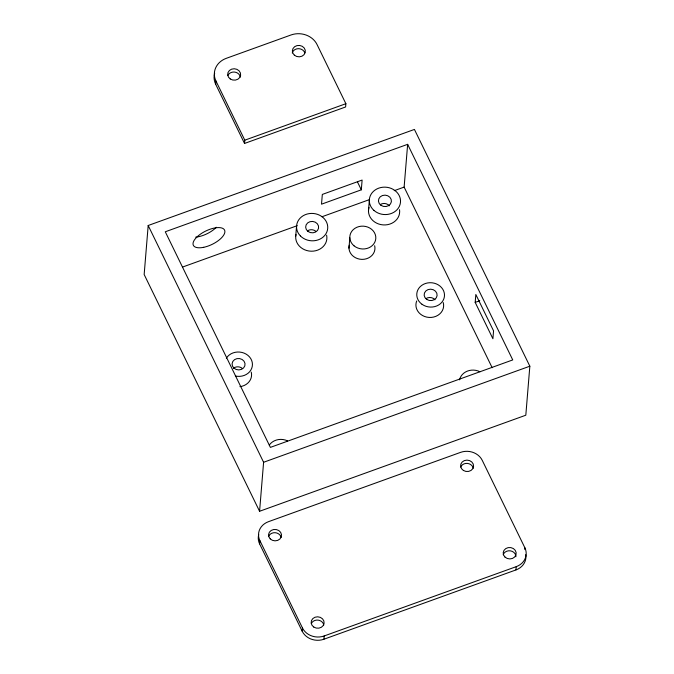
<?xml version="1.0" encoding="UTF-8"?>
<svg xmlns="http://www.w3.org/2000/svg" width="674" height="674" viewBox="0 0 674 674"><rect width="100%" height="100%" fill="white"/><g stroke="black" fill="none" stroke-linecap="round" stroke-linejoin="round"><path stroke-width="1.01" d="M148.187 225.504L144.16 274.512L259.574 511.28L525.813 415.209L529.84 366.201L414.426 129.433L148.187 225.504L263.601 462.271L259.574 511.28M215.697 84.301L215.966 81.032A19.841 17.398 4.7 0 1 226.296 58.326L290.991 34.981A19.841 17.398 4.7 0 1 317.05 44.551L345.88 103.703L345.61 106.972L244.527 143.452L215.697 84.301A19.841 17.398 4.7 0 1 214.669 73.121M244.527 143.452L244.797 140.184L215.966 81.032M525.762 554.677A16.53 14.499 4.7 0 1 515.972 569.926L323.916 639.23A16.53 14.499 4.7 0 1 302.205 631.26L259.6 543.867L259.869 540.599A16.53 14.499 4.7 0 1 268.479 521.684L460.536 452.38A16.53 14.499 4.7 0 1 482.255 460.35L524.852 547.743L524.717 549.377M295.718 236.254L296.577 225.866M302.205 631.26L302.466 627.983L259.869 540.599M348.964 248.192L349.814 237.812M323.916 639.23L324.186 635.961L516.242 566.657A16.53 14.499 4.7 0 0 524.852 547.743M361.315 189.824L362.115 180.059L322.324 194.424L321.515 204.18L361.315 189.824L357.447 181.887M368.467 211.004L369.318 200.625M492.172 367.718L404.13 187.102L407.644 144.329L165.282 231.78L270.384 447.384L512.745 359.924L407.644 144.329M475.187 302.399L475.836 294.504L493.553 330.85L492.905 338.744L475.187 302.399L479.778 300.739M515.972 569.926L516.242 566.657M244.797 140.184L345.88 103.703M182.544 267.064L297.293 225.655M322.02 216.733L369.504 199.597M394.239 190.675L404.13 187.102M263.601 462.271L529.84 366.201M443.231 302.559A13.884 12.183 4.7 0 1 429.102 317.437A13.884 12.183 4.7 0 1 416.709 300.933M399.539 209.681A15.62 13.699 4.7 0 1 383.118 224.905A15.62 13.699 4.7 0 1 368.981 207.466M251.242 372.124A13.884 12.183 4.7 0 1 239.91 386.657M326.612 235.175A15.62 13.699 4.7 0 1 311.219 251.208A15.62 13.699 4.7 0 1 295.996 234.476M374.66 245.724A13.017 11.416 4.7 0 1 361.946 259.38A13.017 11.416 4.7 0 1 349.267 245.226M226.363 358.172A13.884 12.183 4.7 0 1 244.081 353.117A13.884 12.183 4.7 0 1 251.731 368.29A13.884 12.183 4.7 0 1 235.352 375.991M459.575 379.833A13.884 12.183 4.7 0 1 479.981 371.762M216.354 227.264A17.356 7.389 -26 0 1 195.704 237.147M269.297 445.042A13.884 12.183 4.7 0 1 287.571 440.889M380.288 204.551A6.504 5.712 4.7 0 1 389.404 205.789M233.33 368.341A6.504 5.712 4.7 0 1 242.53 368.594M425.892 298.658A6.504 5.712 4.7 0 1 435.033 299.736M307.774 230.651A6.504 5.712 4.7 0 1 315.685 231.157M292.263 52.934A6.504 5.712 4.7 0 1 298.413 48.671A6.504 5.712 4.7 0 1 304.817 52.884M227.846 75.505A6.504 5.712 4.7 0 1 234.645 72.076A6.504 5.712 4.7 0 1 240.323 77.03M324.186 635.961A16.53 14.499 4.7 0 1 302.466 627.983M259.6 543.867A16.53 14.499 4.7 0 1 258.749 534.558M503.183 554.744A6.504 5.712 4.7 0 1 510.429 550.86A6.504 5.712 4.7 0 1 515.922 556.749M311.321 623.568A6.504 5.712 4.7 0 1 318.111 620.122A6.504 5.712 4.7 0 1 323.798 625.076M460.696 467.057A6.504 5.712 4.7 0 1 467.352 463.409A6.504 5.712 4.7 0 1 473.224 468.186M268.572 536.529A6.504 5.712 4.7 0 1 275.093 532.704A6.504 5.712 4.7 0 1 281.125 537.321M233.929 368.114A6.504 5.712 4.7 0 0 244.831 365.847A6.504 5.712 4.7 0 0 236.945 358.635A6.504 5.712 4.7 0 0 233.929 368.114M380.962 205.309A6.504 5.712 4.7 0 0 391.375 201.728A6.504 5.712 4.7 0 0 382.444 195.527A6.504 5.712 4.7 0 0 380.962 205.309M422.008 304.286A13.884 12.183 4.7 0 0 444.351 296.931A13.884 12.183 4.7 0 0 425.521 283.468A13.884 12.183 4.7 0 0 422.008 304.286M307.925 231.384A6.504 5.712 4.7 0 0 318.541 228.275A6.504 5.712 4.7 0 0 309.973 221.695A6.504 5.712 4.7 0 0 307.925 231.384M373.935 210.389A15.62 13.699 4.7 0 0 400.019 204.635A15.62 13.699 4.7 0 0 380.818 187.549A15.62 13.699 4.7 0 0 373.935 210.389M354.019 245.816A13.017 11.416 4.7 0 0 375.511 240.289A13.017 11.416 4.7 0 0 358.913 226.59A13.017 11.416 4.7 0 0 354.019 245.816M300.368 235.892A15.62 13.699 4.7 0 0 326.898 231.864A15.62 13.699 4.7 0 0 309.164 213.607A15.62 13.699 4.7 0 0 300.368 235.892M426.76 299.416A6.504 5.712 4.7 0 0 437.089 295.659A6.504 5.712 4.7 0 0 428.032 289.609A6.504 5.712 4.7 0 0 426.76 299.416M203.708 247.307A17.356 7.389 -26 0 0 224.619 230.213A17.356 7.389 -26 0 0 198.56 235.571A17.356 7.389 -26 0 0 203.708 247.307M294.37 55.175A6.504 5.712 4.7 0 0 305.179 52.572A6.504 5.712 4.7 0 0 297.007 45.605A6.504 5.712 4.7 0 0 294.37 55.175M230.272 78.968A6.504 5.712 4.7 0 0 240.618 75.252A6.504 5.712 4.7 0 0 231.586 69.169A6.504 5.712 4.7 0 0 230.272 78.968M504.978 557.061A6.504 5.712 4.7 0 0 515.93 554.946A6.504 5.712 4.7 0 0 508.162 547.625A6.504 5.712 4.7 0 0 504.978 557.061M463.392 470.452A6.504 5.712 4.7 0 0 473.578 466.408A6.504 5.712 4.7 0 0 464.31 460.612A6.504 5.712 4.7 0 0 463.392 470.452M270.207 538.871A6.504 5.712 4.7 0 0 281.218 537.001A6.504 5.712 4.7 0 0 273.669 529.52A6.504 5.712 4.7 0 0 270.207 538.871M313.755 627.031A6.504 5.712 4.7 0 0 324.093 623.298A6.504 5.712 4.7 0 0 315.053 617.224A6.504 5.712 4.7 0 0 313.755 627.031"/></g></svg>
